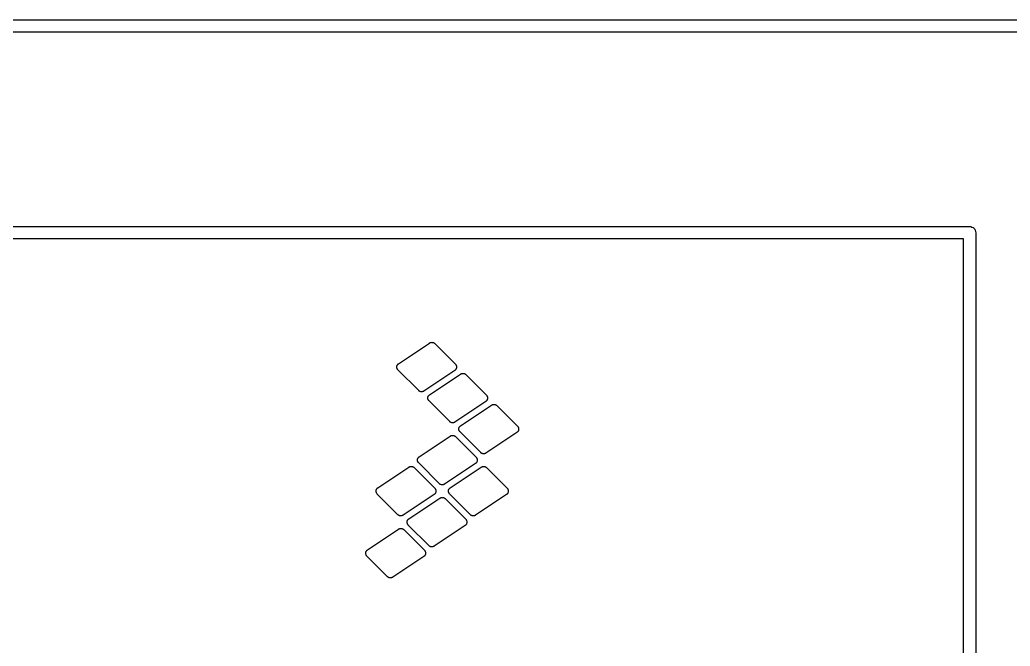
# Model space of a CAD drawing. Extents: x 74.5 to 148.7, y -138.1 to -71.3.
# Drawn here: x 108.99 to 121.15, y -97.79 to -90.09 of the extents above; entities that cross this region are included whole.
import ezdxf

# ---------------------------------------------------------------- set-up
doc = ezdxf.new("R2010")
doc.units = 0
doc.header["$MEASUREMENT"] = 0
doc.layers.add('BLACK', color=7, linetype='CONTINUOUS')

msp = doc.modelspace()

# ---------------------------------------------------------------- linework, layer by layer
at = {"layer": 'BLACK', "linetype": 'CONTINUOUS'}
for p, q in [((82.5537, -90.095), (143.506, -90.095)), ((143.435, -90.245), (82.625, -90.245)), ((107.954, -92.635), (120.646, -92.635)), ((120.646, -92.635), (120.65, -92.6346)), ((120.65, -92.6346), (120.654, -92.635)), ((120.654, -92.635), (120.665, -92.6361)), ((120.665, -92.6361), (120.679, -92.6404)), ((120.679, -92.6404), (120.692, -92.6473)), ((120.692, -92.6473), (120.703, -92.6567)), ((120.703, -92.6567), (120.713, -92.6681)), ((120.713, -92.6681), (120.72, -92.6812)), ((120.72, -92.6812), (120.724, -92.6953)), ((120.575, -92.785), (108.025, -92.785)), ((120.575, -105.335), (120.575, -92.785)), ((120.724, -92.6953), (120.725, -92.71)), ((120.725, -92.71), (120.725, -92.7137)), ((120.725, -92.7137), (120.725, -105.406)), ((113.637, -94.3194), (114.018, -94.0654)), ((114.018, -94.0652), (114.019, -94.065)), ((114.018, -94.0653), (114.018, -94.0652)), ((114.018, -94.0654), (114.018, -94.0653)), ((114.018, -94.0653), (114.018, -94.0653)), ((114.019, -94.065), (114.023, -94.0629)), ((114.023, -94.0629), (114.027, -94.0607)), ((114.027, -94.0606), (114.028, -94.0605)), ((114.027, -94.0607), (114.027, -94.0606)), ((114.028, -94.0605), (114.032, -94.0593)), ((114.032, -94.0593), (114.036, -94.0579)), ((114.036, -94.0579), (114.037, -94.0579)), ((114.037, -94.0578), (114.041, -94.0574)), ((114.037, -94.0579), (114.037, -94.0578)), ((114.041, -94.0574), (114.046, -94.057)), ((114.046, -94.057), (114.047, -94.057)), ((114.046, -94.057), (114.046, -94.057)), ((114.047, -94.057), (114.051, -94.0575)), ((114.051, -94.0575), (114.056, -94.058)), ((114.056, -94.058), (114.056, -94.0581)), ((114.056, -94.0581), (114.056, -94.0581)), ((114.056, -94.0581), (114.061, -94.0595)), ((114.061, -94.0595), (114.065, -94.0608)), ((114.065, -94.0608), (114.065, -94.0609)), ((114.065, -94.0609), (114.066, -94.061)), ((114.066, -94.061), (114.07, -94.0632)), ((114.07, -94.0632), (114.074, -94.0654)), ((114.074, -94.0654), (114.074, -94.0656)), ((114.074, -94.0656), (114.074, -94.0657)), ((114.074, -94.0657), (114.078, -94.0686)), ((114.078, -94.0686), (114.081, -94.0716)), ((114.081, -94.0716), (114.335, -94.3256)), ((113.615, -94.3559), (113.616, -94.351)), ((113.615, -94.3605), (113.615, -94.3559)), ((113.615, -94.3606), (113.615, -94.3605)), ((113.615, -94.3607), (113.615, -94.3606)), ((113.615, -94.3656), (113.615, -94.3607)), ((113.616, -94.3702), (113.615, -94.3656)), ((113.616, -94.3508), (113.617, -94.3464)), ((113.616, -94.3509), (113.616, -94.3508)), ((113.616, -94.351), (113.616, -94.3509)), ((113.616, -94.3703), (113.616, -94.3702)), ((113.616, -94.3704), (113.616, -94.3703)), ((113.617, -94.375), (113.616, -94.3704)), ((113.617, -94.3464), (113.619, -94.3417)), ((113.619, -94.3796), (113.617, -94.375)), ((113.619, -94.3415), (113.621, -94.3373)), ((113.619, -94.3416), (113.619, -94.3415)), ((113.619, -94.3417), (113.619, -94.3416)), ((113.619, -94.3797), (113.619, -94.3796)), ((113.619, -94.3798), (113.619, -94.3797)), ((113.621, -94.384), (113.619, -94.3798)), ((113.621, -94.3373), (113.624, -94.3331)), ((113.623, -94.3882), (113.621, -94.384)), ((113.624, -94.3329), (113.627, -94.3293)), ((113.624, -94.333), (113.624, -94.3329)), ((113.624, -94.3331), (113.624, -94.333)), ((113.627, -94.3293), (113.63, -94.3256)), ((113.63, -94.3254), (113.634, -94.3224)), ((113.63, -94.3255), (113.63, -94.3254)), ((113.63, -94.3256), (113.63, -94.3255)), ((113.634, -94.3224), (113.637, -94.3194)), ((114.335, -94.3256), (114.336, -94.326)), ((114.336, -94.326), (114.336, -94.326)), ((114.336, -94.326), (114.336, -94.326)), ((114.336, -94.326), (114.336, -94.3261)), ((114.336, -94.3261), (114.339, -94.3298)), ((114.339, -94.3298), (114.342, -94.3336)), ((114.342, -94.3336), (114.342, -94.3337)), ((114.342, -94.3337), (114.342, -94.3338)), ((114.342, -94.3338), (114.344, -94.3379)), ((114.344, -94.3379), (114.346, -94.3422)), ((114.346, -94.3805), (114.344, -94.3846)), ((114.346, -94.3422), (114.346, -94.3423)), ((114.346, -94.3423), (114.346, -94.3424)), ((114.346, -94.3424), (114.348, -94.347)), ((114.348, -94.3756), (114.346, -94.3803)), ((114.346, -94.3803), (114.346, -94.3804)), ((114.346, -94.3804), (114.346, -94.3805)), ((114.348, -94.347), (114.349, -94.3516)), ((114.349, -94.3712), (114.348, -94.3756)), ((114.349, -94.3516), (114.349, -94.3517)), ((114.349, -94.3517), (114.349, -94.3518)), ((114.349, -94.3518), (114.35, -94.3564)), ((114.35, -94.3661), (114.349, -94.371)), ((114.349, -94.371), (114.349, -94.3711)), ((114.349, -94.3711), (114.349, -94.3712)), ((114.35, -94.3564), (114.35, -94.3613)), ((114.35, -94.3613), (114.35, -94.3614)), ((114.35, -94.3614), (114.35, -94.3615)), ((114.35, -94.3615), (114.35, -94.3661)), ((113.623, -94.3883), (113.623, -94.3882)), ((113.623, -94.3884), (113.623, -94.3883)), ((113.626, -94.3922), (113.623, -94.3884)), ((113.629, -94.3959), (113.626, -94.3922)), ((113.629, -94.396), (113.629, -94.3959)), ((113.63, -94.3964), (113.629, -94.396)), ((113.629, -94.396), (113.629, -94.396)), ((113.629, -94.396), (113.629, -94.396)), ((113.884, -94.6504), (113.63, -94.3964)), ((114.328, -94.4026), (113.947, -94.6566)), ((114.018, -94.7004), (114.399, -94.4464)), ((114.331, -94.3995), (114.328, -94.4026)), ((114.335, -94.3966), (114.331, -94.3995)), ((114.338, -94.3927), (114.335, -94.3964)), ((114.335, -94.3964), (114.335, -94.3965)), ((114.335, -94.3965), (114.335, -94.3966)), ((114.341, -94.3891), (114.338, -94.3927)), ((114.344, -94.3846), (114.341, -94.3889)), ((114.341, -94.3889), (114.341, -94.389)), ((114.341, -94.389), (114.341, -94.3891)), ((114.399, -94.4462), (114.4, -94.446)), ((114.399, -94.4463), (114.399, -94.4462)), ((114.399, -94.4464), (114.399, -94.4463)), ((114.399, -94.4463), (114.399, -94.4463)), ((114.4, -94.446), (114.404, -94.4439)), ((114.404, -94.4439), (114.408, -94.4417)), ((114.408, -94.4416), (114.409, -94.4415)), ((114.408, -94.4417), (114.408, -94.4416)), ((114.409, -94.4415), (114.413, -94.4403)), ((114.413, -94.4403), (114.417, -94.4389)), ((114.417, -94.4389), (114.418, -94.4389)), ((114.418, -94.4388), (114.422, -94.4384)), ((114.418, -94.4389), (114.418, -94.4388)), ((114.422, -94.4384), (114.427, -94.438)), ((114.427, -94.438), (114.428, -94.438)), ((114.427, -94.438), (114.427, -94.438)), ((114.428, -94.438), (114.432, -94.4385)), ((114.432, -94.4385), (114.437, -94.439)), ((114.437, -94.439), (114.437, -94.4391)), ((114.437, -94.4391), (114.437, -94.4391)), ((114.437, -94.4391), (114.442, -94.4405)), ((114.442, -94.4405), (114.446, -94.4418)), ((114.446, -94.4418), (114.446, -94.4419)), ((114.446, -94.4419), (114.447, -94.442)), ((114.447, -94.442), (114.451, -94.4442)), ((114.451, -94.4442), (114.455, -94.4464)), ((114.455, -94.4464), (114.455, -94.4466)), ((114.455, -94.4466), (114.455, -94.4467)), ((114.455, -94.4467), (114.459, -94.4496)), ((114.459, -94.4496), (114.462, -94.4526)), ((114.462, -94.4526), (114.716, -94.7066)), ((113.887, -94.6533), (113.884, -94.6504)), ((113.891, -94.6563), (113.887, -94.6533)), ((113.891, -94.6564), (113.891, -94.6563)), ((113.891, -94.6565), (113.891, -94.6564)), ((113.895, -94.6587), (113.891, -94.6565)), ((113.899, -94.661), (113.895, -94.6587)), ((113.9, -94.6611), (113.899, -94.661)), ((113.9, -94.6612), (113.9, -94.6611)), ((113.904, -94.6625), (113.9, -94.6612)), ((113.909, -94.6639), (113.904, -94.6625)), ((113.909, -94.664), (113.909, -94.6639)), ((113.909, -94.6639), (113.909, -94.6639)), ((113.914, -94.6645), (113.909, -94.664)), ((113.918, -94.665), (113.914, -94.6645)), ((113.919, -94.665), (113.918, -94.665)), ((113.924, -94.6646), (113.919, -94.665)), ((113.919, -94.665), (113.919, -94.665)), ((113.928, -94.6642), (113.924, -94.6646)), ((113.929, -94.6641), (113.928, -94.6641)), ((113.928, -94.6641), (113.928, -94.6642)), ((113.933, -94.6627), (113.929, -94.6641)), ((113.937, -94.6615), (113.933, -94.6627)), ((113.938, -94.6614), (113.937, -94.6615)), ((113.942, -94.6591), (113.938, -94.6613)), ((113.938, -94.6613), (113.938, -94.6614)), ((113.946, -94.657), (113.942, -94.6591)), ((113.947, -94.6567), (113.946, -94.657)), ((113.947, -94.6566), (113.947, -94.6567)), ((113.947, -94.6567), (113.947, -94.6567)), ((113.947, -94.6567), (113.947, -94.6567)), ((113.996, -94.7369), (113.997, -94.732)), ((113.996, -94.7415), (113.996, -94.7369)), ((113.996, -94.7416), (113.996, -94.7415)), ((113.996, -94.7417), (113.996, -94.7416)), ((113.996, -94.7466), (113.996, -94.7417)), ((113.997, -94.7512), (113.996, -94.7466)), ((113.997, -94.7318), (113.998, -94.7274)), ((113.997, -94.7319), (113.997, -94.7318)), ((113.997, -94.732), (113.997, -94.7319)), ((113.998, -94.7274), (114, -94.7227)), ((114, -94.7225), (114.002, -94.7183)), ((114, -94.7226), (114, -94.7225)), ((114, -94.7227), (114, -94.7226)), ((114.002, -94.7183), (114.005, -94.7141)), ((114.005, -94.7139), (114.008, -94.7103)), ((114.005, -94.714), (114.005, -94.7139)), ((114.005, -94.7141), (114.005, -94.714)), ((114.008, -94.7103), (114.011, -94.7066)), ((114.011, -94.7064), (114.015, -94.7034)), ((114.011, -94.7065), (114.011, -94.7064)), ((114.011, -94.7066), (114.011, -94.7065)), ((114.015, -94.7034), (114.018, -94.7004)), ((114.716, -94.7066), (114.717, -94.707)), ((114.717, -94.707), (114.717, -94.707)), ((114.717, -94.707), (114.717, -94.707)), ((114.717, -94.707), (114.717, -94.7071)), ((114.717, -94.7071), (114.72, -94.7108)), ((114.72, -94.7108), (114.723, -94.7146)), ((114.723, -94.7146), (114.723, -94.7147)), ((114.723, -94.7147), (114.723, -94.7148)), ((114.723, -94.7148), (114.725, -94.7189)), ((114.725, -94.7189), (114.727, -94.7232)), ((114.727, -94.7232), (114.727, -94.7233)), ((114.727, -94.7233), (114.727, -94.7234)), ((114.727, -94.7234), (114.729, -94.728)), ((114.729, -94.728), (114.73, -94.7326)), ((114.73, -94.7326), (114.73, -94.7327)), ((114.73, -94.7327), (114.73, -94.7328)), ((114.73, -94.7328), (114.731, -94.7374)), ((114.731, -94.7471), (114.73, -94.752)), ((114.731, -94.7374), (114.731, -94.7423)), ((114.731, -94.7423), (114.731, -94.7424)), ((114.731, -94.7424), (114.731, -94.7425)), ((114.731, -94.7425), (114.731, -94.7471)), ((113.997, -94.7513), (113.997, -94.7512)), ((113.997, -94.7514), (113.997, -94.7513)), ((113.998, -94.756), (113.997, -94.7514)), ((114, -94.7606), (113.998, -94.756)), ((114, -94.7607), (114, -94.7606)), ((114, -94.7608), (114, -94.7607)), ((114.002, -94.765), (114, -94.7608)), ((114.004, -94.7692), (114.002, -94.765)), ((114.004, -94.7693), (114.004, -94.7692)), ((114.004, -94.7694), (114.004, -94.7693)), ((114.007, -94.7732), (114.004, -94.7694)), ((114.01, -94.7769), (114.007, -94.7732)), ((114.01, -94.777), (114.01, -94.7769)), ((114.011, -94.7774), (114.01, -94.777)), ((114.01, -94.777), (114.01, -94.777)), ((114.01, -94.777), (114.01, -94.777)), ((114.265, -95.0314), (114.011, -94.7774)), ((114.709, -94.7836), (114.328, -95.0376)), ((114.399, -95.0814), (114.78, -94.8274)), ((114.712, -94.7805), (114.709, -94.7836)), ((114.716, -94.7776), (114.712, -94.7805)), ((114.719, -94.7737), (114.716, -94.7774)), ((114.716, -94.7774), (114.716, -94.7775)), ((114.716, -94.7775), (114.716, -94.7776)), ((114.722, -94.7701), (114.719, -94.7737)), ((114.725, -94.7656), (114.722, -94.7699)), ((114.722, -94.7699), (114.722, -94.77)), ((114.722, -94.77), (114.722, -94.7701)), ((114.727, -94.7615), (114.725, -94.7656)), ((114.729, -94.7566), (114.727, -94.7613)), ((114.727, -94.7613), (114.727, -94.7614)), ((114.727, -94.7614), (114.727, -94.7615)), ((114.73, -94.7522), (114.729, -94.7566)), ((114.73, -94.752), (114.73, -94.7521)), ((114.73, -94.7521), (114.73, -94.7522)), ((114.78, -94.8272), (114.781, -94.827)), ((114.78, -94.8273), (114.78, -94.8272)), ((114.78, -94.8274), (114.78, -94.8273)), ((114.78, -94.8273), (114.78, -94.8273)), ((114.781, -94.827), (114.785, -94.8249)), ((114.785, -94.8249), (114.789, -94.8227)), ((114.789, -94.8226), (114.79, -94.8225)), ((114.789, -94.8227), (114.789, -94.8226)), ((114.79, -94.8225), (114.794, -94.8213)), ((114.794, -94.8213), (114.798, -94.8199)), ((114.798, -94.8199), (114.799, -94.8199)), ((114.799, -94.8198), (114.803, -94.8194)), ((114.799, -94.8199), (114.799, -94.8198)), ((114.803, -94.8194), (114.808, -94.819)), ((114.808, -94.819), (114.809, -94.819)), ((114.808, -94.819), (114.808, -94.819)), ((114.809, -94.819), (114.813, -94.8195)), ((114.813, -94.8195), (114.818, -94.82)), ((114.818, -94.82), (114.818, -94.8201)), ((114.818, -94.8201), (114.818, -94.8201)), ((114.818, -94.8201), (114.823, -94.8215)), ((114.823, -94.8215), (114.827, -94.8228)), ((114.827, -94.8228), (114.827, -94.8229)), ((114.827, -94.8229), (114.828, -94.823)), ((114.828, -94.823), (114.832, -94.8252)), ((114.832, -94.8252), (114.836, -94.8274)), ((114.836, -94.8274), (114.836, -94.8276)), ((114.836, -94.8276), (114.836, -94.8277)), ((114.836, -94.8277), (114.84, -94.8306)), ((114.84, -94.8306), (114.843, -94.8336)), ((114.843, -94.8336), (115.097, -95.0876)), ((114.268, -95.0343), (114.265, -95.0314)), ((114.272, -95.0373), (114.268, -95.0343)), ((114.272, -95.0374), (114.272, -95.0373)), ((114.272, -95.0375), (114.272, -95.0374)), ((114.276, -95.0397), (114.272, -95.0375)), ((114.28, -95.042), (114.276, -95.0397)), ((114.281, -95.0421), (114.28, -95.042)), ((114.281, -95.0422), (114.281, -95.0421)), ((114.285, -95.0435), (114.281, -95.0422)), ((114.29, -95.0449), (114.285, -95.0435)), ((114.29, -95.045), (114.29, -95.0449)), ((114.29, -95.0449), (114.29, -95.0449)), ((114.295, -95.0455), (114.29, -95.045)), ((114.299, -95.046), (114.295, -95.0455)), ((114.3, -95.046), (114.299, -95.046)), ((114.305, -95.0456), (114.3, -95.046)), ((114.3, -95.046), (114.3, -95.046)), ((114.309, -95.0452), (114.305, -95.0456)), ((114.31, -95.0451), (114.309, -95.0451)), ((114.309, -95.0451), (114.309, -95.0452)), ((114.314, -95.0437), (114.31, -95.0451)), ((114.318, -95.0425), (114.314, -95.0437)), ((114.319, -95.0424), (114.318, -95.0425)), ((114.323, -95.0401), (114.319, -95.0423)), ((114.319, -95.0423), (114.319, -95.0424)), ((114.327, -95.038), (114.323, -95.0401)), ((114.328, -95.0377), (114.327, -95.038)), ((114.328, -95.0376), (114.328, -95.0377)), ((114.328, -95.0377), (114.328, -95.0377)), ((114.328, -95.0377), (114.328, -95.0377)), ((114.377, -95.1179), (114.378, -95.113)), ((114.378, -95.1128), (114.379, -95.1084)), ((114.378, -95.1129), (114.378, -95.1128)), ((114.378, -95.113), (114.378, -95.1129)), ((114.379, -95.1084), (114.381, -95.1037)), ((114.381, -95.1035), (114.383, -95.0993)), ((114.381, -95.1036), (114.381, -95.1035)), ((114.381, -95.1037), (114.381, -95.1036)), ((114.383, -95.0993), (114.386, -95.0951)), ((114.386, -95.0949), (114.389, -95.0913)), ((114.386, -95.095), (114.386, -95.0949)), ((114.386, -95.0951), (114.386, -95.095)), ((114.389, -95.0913), (114.392, -95.0876)), ((114.392, -95.0874), (114.396, -95.0844)), ((114.392, -95.0875), (114.392, -95.0874)), ((114.392, -95.0876), (114.392, -95.0875)), ((114.396, -95.0844), (114.399, -95.0814)), ((115.097, -95.0876), (115.098, -95.088)), ((115.098, -95.088), (115.098, -95.088)), ((115.098, -95.088), (115.098, -95.088)), ((115.098, -95.088), (115.098, -95.0881)), ((115.098, -95.0881), (115.101, -95.0918)), ((115.101, -95.0918), (115.104, -95.0956)), ((115.104, -95.0956), (115.104, -95.0957)), ((115.104, -95.0957), (115.104, -95.0958)), ((115.104, -95.0958), (115.106, -95.0999)), ((115.106, -95.0999), (115.108, -95.1042)), ((115.108, -95.1042), (115.108, -95.1043)), ((115.108, -95.1043), (115.108, -95.1044)), ((115.108, -95.1044), (115.11, -95.109)), ((115.11, -95.109), (115.111, -95.1136)), ((115.111, -95.1136), (115.111, -95.1137)), ((115.111, -95.1137), (115.111, -95.1138)), ((115.111, -95.1138), (115.112, -95.1184)), ((113.891, -95.4624), (114.272, -95.2084)), ((114.272, -95.2082), (114.273, -95.208)), ((114.272, -95.2083), (114.272, -95.2082)), ((114.272, -95.2084), (114.272, -95.2083)), ((114.272, -95.2083), (114.272, -95.2083)), ((114.273, -95.208), (114.277, -95.2059)), ((114.277, -95.2059), (114.281, -95.2037)), ((114.281, -95.2036), (114.282, -95.2035)), ((114.281, -95.2037), (114.281, -95.2036)), ((114.282, -95.2035), (114.286, -95.2023)), ((114.286, -95.2023), (114.29, -95.2009)), ((114.29, -95.2009), (114.291, -95.2009)), ((114.291, -95.2008), (114.295, -95.2004)), ((114.291, -95.2009), (114.291, -95.2008)), ((114.295, -95.2004), (114.3, -95.2)), ((114.3, -95.2), (114.301, -95.2)), ((114.3, -95.2), (114.3, -95.2)), ((114.301, -95.2), (114.305, -95.2005)), ((114.305, -95.2005), (114.31, -95.201)), ((114.31, -95.201), (114.31, -95.2011)), ((114.31, -95.2011), (114.31, -95.2011)), ((114.31, -95.2011), (114.315, -95.2025)), ((114.315, -95.2025), (114.319, -95.2038)), ((114.319, -95.2038), (114.319, -95.2039)), ((114.319, -95.2039), (114.32, -95.204)), ((114.32, -95.204), (114.324, -95.2062)), ((114.324, -95.2062), (114.328, -95.2084)), ((114.328, -95.2084), (114.328, -95.2086)), ((114.328, -95.2086), (114.328, -95.2087)), ((114.328, -95.2087), (114.332, -95.2116)), ((114.332, -95.2116), (114.335, -95.2146)), ((114.335, -95.2146), (114.589, -95.4686)), ((114.377, -95.1225), (114.377, -95.1179)), ((114.377, -95.1226), (114.377, -95.1225)), ((114.377, -95.1227), (114.377, -95.1226)), ((114.377, -95.1276), (114.377, -95.1227)), ((114.378, -95.1322), (114.377, -95.1276)), ((114.378, -95.1323), (114.378, -95.1322)), ((114.378, -95.1324), (114.378, -95.1323)), ((114.379, -95.137), (114.378, -95.1324)), ((114.381, -95.1416), (114.379, -95.137)), ((114.381, -95.1417), (114.381, -95.1416)), ((114.381, -95.1418), (114.381, -95.1417)), ((114.383, -95.146), (114.381, -95.1418)), ((114.385, -95.1502), (114.383, -95.146)), ((114.385, -95.1503), (114.385, -95.1502)), ((114.385, -95.1504), (114.385, -95.1503)), ((114.388, -95.1542), (114.385, -95.1504)), ((114.391, -95.1579), (114.388, -95.1542)), ((114.391, -95.158), (114.391, -95.1579)), ((114.392, -95.1584), (114.391, -95.158)), ((114.391, -95.158), (114.391, -95.158)), ((114.391, -95.158), (114.391, -95.158)), ((114.646, -95.4124), (114.392, -95.1584)), ((115.09, -95.1646), (114.709, -95.4186)), ((115.093, -95.1615), (115.09, -95.1646)), ((115.097, -95.1586), (115.093, -95.1615)), ((115.1, -95.1547), (115.097, -95.1584)), ((115.097, -95.1584), (115.097, -95.1585)), ((115.097, -95.1585), (115.097, -95.1586)), ((115.103, -95.1511), (115.1, -95.1547)), ((115.106, -95.1466), (115.103, -95.1509)), ((115.103, -95.1509), (115.103, -95.151)), ((115.103, -95.151), (115.103, -95.1511)), ((115.108, -95.1425), (115.106, -95.1466)), ((115.11, -95.1376), (115.108, -95.1423)), ((115.108, -95.1423), (115.108, -95.1424)), ((115.108, -95.1424), (115.108, -95.1425)), ((115.111, -95.1332), (115.11, -95.1376)), ((115.112, -95.1281), (115.111, -95.133)), ((115.111, -95.133), (115.111, -95.1331)), ((115.111, -95.1331), (115.111, -95.1332)), ((115.112, -95.1184), (115.112, -95.1233)), ((115.112, -95.1233), (115.112, -95.1234)), ((115.112, -95.1234), (115.112, -95.1235)), ((115.112, -95.1235), (115.112, -95.1281)), ((113.875, -95.4803), (113.878, -95.4761)), ((113.878, -95.4759), (113.881, -95.4723)), ((113.878, -95.476), (113.878, -95.4759)), ((113.878, -95.4761), (113.878, -95.476)), ((113.881, -95.4723), (113.884, -95.4686)), ((113.884, -95.4684), (113.888, -95.4654)), ((113.884, -95.4685), (113.884, -95.4684)), ((113.884, -95.4686), (113.884, -95.4685)), ((113.888, -95.4654), (113.891, -95.4624)), ((114.589, -95.4686), (114.59, -95.469)), ((114.59, -95.469), (114.59, -95.469)), ((114.59, -95.469), (114.59, -95.469)), ((114.59, -95.469), (114.59, -95.4691)), ((114.59, -95.4691), (114.593, -95.4728)), ((114.593, -95.4728), (114.596, -95.4766)), ((114.596, -95.4766), (114.596, -95.4767)), ((114.596, -95.4767), (114.596, -95.4768)), ((114.596, -95.4768), (114.598, -95.4809)), ((114.649, -95.4153), (114.646, -95.4124)), ((114.653, -95.4183), (114.649, -95.4153)), ((114.653, -95.4184), (114.653, -95.4183)), ((114.653, -95.4185), (114.653, -95.4184)), ((114.657, -95.4207), (114.653, -95.4185)), ((114.661, -95.423), (114.657, -95.4207)), ((114.662, -95.4231), (114.661, -95.423)), ((114.662, -95.4232), (114.662, -95.4231)), ((114.666, -95.4245), (114.662, -95.4232)), ((114.671, -95.4259), (114.666, -95.4245)), ((114.671, -95.426), (114.671, -95.4259)), ((114.671, -95.4259), (114.671, -95.4259)), ((114.676, -95.4265), (114.671, -95.426)), ((114.68, -95.427), (114.676, -95.4265)), ((114.681, -95.427), (114.68, -95.427)), ((114.686, -95.4266), (114.681, -95.427)), ((114.681, -95.427), (114.681, -95.427)), ((114.69, -95.4262), (114.686, -95.4266)), ((114.691, -95.4261), (114.69, -95.4261)), ((114.69, -95.4261), (114.69, -95.4262)), ((114.695, -95.4247), (114.691, -95.4261)), ((114.699, -95.4235), (114.695, -95.4247)), ((114.7, -95.4234), (114.699, -95.4235)), ((114.704, -95.4211), (114.7, -95.4233)), ((114.7, -95.4233), (114.7, -95.4234)), ((114.708, -95.419), (114.704, -95.4211)), ((114.709, -95.4187), (114.708, -95.419)), ((114.709, -95.4186), (114.709, -95.4187)), ((114.709, -95.4187), (114.709, -95.4187)), ((114.709, -95.4187), (114.709, -95.4187)), ((113.383, -95.8434), (113.764, -95.5894)), ((113.764, -95.5892), (113.765, -95.589)), ((113.764, -95.5893), (113.764, -95.5892)), ((113.764, -95.5894), (113.764, -95.5893)), ((113.764, -95.5893), (113.764, -95.5893)), ((113.765, -95.589), (113.769, -95.5869)), ((113.769, -95.5869), (113.773, -95.5847)), ((113.773, -95.5846), (113.774, -95.5845)), ((113.773, -95.5847), (113.773, -95.5846)), ((113.774, -95.5845), (113.778, -95.5833)), ((113.778, -95.5833), (113.782, -95.5819)), ((113.782, -95.5819), (113.783, -95.5819)), ((113.783, -95.5818), (113.787, -95.5814)), ((113.783, -95.5819), (113.783, -95.5818)), ((113.787, -95.5814), (113.792, -95.581)), ((113.792, -95.581), (113.793, -95.581)), ((113.792, -95.581), (113.792, -95.581)), ((113.793, -95.581), (113.797, -95.5815)), ((113.797, -95.5815), (113.802, -95.582)), ((113.802, -95.582), (113.802, -95.5821)), ((113.802, -95.5821), (113.802, -95.5821)), ((113.802, -95.5821), (113.807, -95.5835)), ((113.807, -95.5835), (113.811, -95.5848)), ((113.811, -95.5848), (113.811, -95.5849)), ((113.811, -95.5849), (113.812, -95.585)), ((113.812, -95.585), (113.816, -95.5872)), ((113.816, -95.5872), (113.82, -95.5894)), ((113.82, -95.5894), (113.82, -95.5896)), ((113.82, -95.5896), (113.82, -95.5897)), ((113.82, -95.5897), (113.824, -95.5926)), ((113.824, -95.5926), (113.827, -95.5956)), ((113.827, -95.5956), (114.081, -95.8496)), ((113.869, -95.4989), (113.87, -95.494)), ((113.869, -95.5035), (113.869, -95.4989)), ((113.869, -95.5036), (113.869, -95.5035)), ((113.869, -95.5037), (113.869, -95.5036)), ((113.869, -95.5086), (113.869, -95.5037)), ((113.87, -95.5132), (113.869, -95.5086)), ((113.87, -95.4938), (113.871, -95.4894)), ((113.87, -95.4939), (113.87, -95.4938)), ((113.87, -95.494), (113.87, -95.4939)), ((113.87, -95.5133), (113.87, -95.5132)), ((113.87, -95.5134), (113.87, -95.5133)), ((113.871, -95.518), (113.87, -95.5134)), ((113.871, -95.4894), (113.873, -95.4847)), ((113.873, -95.5226), (113.871, -95.518)), ((113.873, -95.4845), (113.875, -95.4803)), ((113.873, -95.4846), (113.873, -95.4845)), ((113.873, -95.4847), (113.873, -95.4846)), ((113.873, -95.5227), (113.873, -95.5226)), ((113.873, -95.5228), (113.873, -95.5227)), ((113.875, -95.527), (113.873, -95.5228)), ((113.877, -95.5312), (113.875, -95.527)), ((113.877, -95.5313), (113.877, -95.5312)), ((113.877, -95.5314), (113.877, -95.5313)), ((113.88, -95.5352), (113.877, -95.5314)), ((113.883, -95.5389), (113.88, -95.5352)), ((113.883, -95.539), (113.883, -95.5389)), ((113.884, -95.5394), (113.883, -95.539)), ((113.883, -95.539), (113.883, -95.539)), ((113.883, -95.539), (113.883, -95.539)), ((114.138, -95.7934), (113.884, -95.5394)), ((114.582, -95.5456), (114.201, -95.7996)), ((114.272, -95.8434), (114.653, -95.5894)), ((114.585, -95.5425), (114.582, -95.5456)), ((114.589, -95.5396), (114.585, -95.5425)), ((114.592, -95.5357), (114.589, -95.5394)), ((114.589, -95.5394), (114.589, -95.5395)), ((114.589, -95.5395), (114.589, -95.5396)), ((114.595, -95.5321), (114.592, -95.5357)), ((114.598, -95.5276), (114.595, -95.5319)), ((114.595, -95.5319), (114.595, -95.532)), ((114.595, -95.532), (114.595, -95.5321)), ((114.598, -95.4809), (114.6, -95.4852)), ((114.6, -95.5235), (114.598, -95.5276)), ((114.6, -95.4852), (114.6, -95.4853)), ((114.6, -95.4853), (114.6, -95.4854)), ((114.6, -95.4854), (114.602, -95.49)), ((114.602, -95.5186), (114.6, -95.5233)), ((114.6, -95.5233), (114.6, -95.5234)), ((114.6, -95.5234), (114.6, -95.5235)), ((114.602, -95.49), (114.603, -95.4946)), ((114.603, -95.5142), (114.602, -95.5186)), ((114.603, -95.4946), (114.603, -95.4947)), ((114.603, -95.4947), (114.603, -95.4948)), ((114.603, -95.4948), (114.604, -95.4994)), ((114.604, -95.5091), (114.603, -95.514)), ((114.603, -95.514), (114.603, -95.5141)), ((114.603, -95.5141), (114.603, -95.5142)), ((114.604, -95.4994), (114.604, -95.5043)), ((114.604, -95.5043), (114.604, -95.5044)), ((114.604, -95.5044), (114.604, -95.5045)), ((114.604, -95.5045), (114.604, -95.5091)), ((114.653, -95.5892), (114.654, -95.589)), ((114.653, -95.5893), (114.653, -95.5892)), ((114.653, -95.5894), (114.653, -95.5893)), ((114.653, -95.5893), (114.653, -95.5893)), ((114.654, -95.589), (114.658, -95.5869)), ((114.658, -95.5869), (114.662, -95.5847)), ((114.662, -95.5846), (114.663, -95.5845)), ((114.662, -95.5847), (114.662, -95.5846)), ((114.663, -95.5845), (114.667, -95.5833)), ((114.667, -95.5833), (114.671, -95.5819)), ((114.671, -95.5819), (114.672, -95.5819)), ((114.672, -95.5818), (114.676, -95.5814)), ((114.672, -95.5819), (114.672, -95.5818)), ((114.676, -95.5814), (114.681, -95.581)), ((114.681, -95.581), (114.682, -95.581)), ((114.681, -95.581), (114.681, -95.581)), ((114.682, -95.581), (114.686, -95.5815)), ((114.686, -95.5815), (114.691, -95.582)), ((114.691, -95.582), (114.691, -95.5821)), ((114.691, -95.5821), (114.691, -95.5821)), ((114.691, -95.5821), (114.696, -95.5835)), ((114.696, -95.5835), (114.7, -95.5848)), ((114.7, -95.5848), (114.7, -95.5849)), ((114.7, -95.5849), (114.701, -95.585)), ((114.701, -95.585), (114.705, -95.5872)), ((114.705, -95.5872), (114.709, -95.5894)), ((114.709, -95.5894), (114.709, -95.5896)), ((114.709, -95.5896), (114.709, -95.5897)), ((114.709, -95.5897), (114.713, -95.5926)), ((114.713, -95.5926), (114.716, -95.5956)), ((114.716, -95.5956), (114.97, -95.8496)), ((113.38, -95.8464), (113.383, -95.8434)), ((114.141, -95.7963), (114.138, -95.7934)), ((114.145, -95.7993), (114.141, -95.7963)), ((114.145, -95.7994), (114.145, -95.7993)), ((114.145, -95.7995), (114.145, -95.7994)), ((114.149, -95.8017), (114.145, -95.7995)), ((114.153, -95.804), (114.149, -95.8017)), ((114.154, -95.8041), (114.153, -95.804)), ((114.154, -95.8042), (114.154, -95.8041)), ((114.158, -95.8055), (114.154, -95.8042)), ((114.163, -95.8069), (114.158, -95.8055)), ((114.163, -95.807), (114.163, -95.8069)), ((114.163, -95.8069), (114.163, -95.8069)), ((114.168, -95.8075), (114.163, -95.807)), ((114.172, -95.808), (114.168, -95.8075)), ((114.173, -95.808), (114.172, -95.808)), ((114.178, -95.8076), (114.173, -95.808)), ((114.173, -95.808), (114.173, -95.808)), ((114.182, -95.8072), (114.178, -95.8076)), ((114.183, -95.8071), (114.182, -95.8071)), ((114.182, -95.8071), (114.182, -95.8072)), ((114.187, -95.8057), (114.183, -95.8071)), ((114.191, -95.8045), (114.187, -95.8057)), ((114.192, -95.8044), (114.191, -95.8045)), ((114.196, -95.8021), (114.192, -95.8043)), ((114.192, -95.8043), (114.192, -95.8044)), ((114.2, -95.8), (114.196, -95.8021)), ((114.201, -95.7997), (114.2, -95.8)), ((114.201, -95.7996), (114.201, -95.7997)), ((114.201, -95.7997), (114.201, -95.7997)), ((114.201, -95.7997), (114.201, -95.7997)), ((114.269, -95.8464), (114.272, -95.8434)), ((113.361, -95.8799), (113.362, -95.875)), ((113.361, -95.8845), (113.361, -95.8799)), ((113.361, -95.8846), (113.361, -95.8845)), ((113.361, -95.8847), (113.361, -95.8846)), ((113.361, -95.8896), (113.361, -95.8847)), ((113.362, -95.8942), (113.361, -95.8896)), ((113.362, -95.8748), (113.363, -95.8704)), ((113.362, -95.8749), (113.362, -95.8748)), ((113.362, -95.875), (113.362, -95.8749)), ((113.362, -95.8943), (113.362, -95.8942)), ((113.362, -95.8944), (113.362, -95.8943)), ((113.363, -95.899), (113.362, -95.8944)), ((113.363, -95.8704), (113.365, -95.8657)), ((113.365, -95.9036), (113.363, -95.899)), ((113.365, -95.8655), (113.367, -95.8613)), ((113.365, -95.8656), (113.365, -95.8655)), ((113.365, -95.8657), (113.365, -95.8656)), ((113.365, -95.9037), (113.365, -95.9036)), ((113.365, -95.9038), (113.365, -95.9037)), ((113.367, -95.908), (113.365, -95.9038)), ((113.367, -95.8613), (113.37, -95.8571)), ((113.369, -95.9122), (113.367, -95.908)), ((113.369, -95.9123), (113.369, -95.9122)), ((113.369, -95.9124), (113.369, -95.9123)), ((113.372, -95.9162), (113.369, -95.9124)), ((113.37, -95.8569), (113.373, -95.8533)), ((113.37, -95.857), (113.37, -95.8569)), ((113.37, -95.8571), (113.37, -95.857)), ((113.375, -95.9199), (113.372, -95.9162)), ((113.373, -95.8533), (113.376, -95.8496)), ((113.375, -95.92), (113.375, -95.9199)), ((113.376, -95.9204), (113.375, -95.92)), ((113.375, -95.92), (113.375, -95.92)), ((113.375, -95.92), (113.375, -95.92)), ((113.376, -95.8494), (113.38, -95.8464)), ((113.376, -95.8495), (113.376, -95.8494)), ((113.376, -95.8496), (113.376, -95.8495)), ((113.63, -96.1744), (113.376, -95.9204)), ((114.074, -95.9266), (113.693, -96.1806)), ((114.077, -95.9235), (114.074, -95.9266)), ((114.081, -95.9206), (114.077, -95.9235)), ((114.081, -95.8496), (114.082, -95.85)), ((114.084, -95.9167), (114.081, -95.9204)), ((114.081, -95.9204), (114.081, -95.9205)), ((114.081, -95.9205), (114.081, -95.9206)), ((114.082, -95.85), (114.082, -95.85)), ((114.082, -95.85), (114.082, -95.85)), ((114.082, -95.85), (114.082, -95.8501)), ((114.082, -95.8501), (114.085, -95.8538)), ((114.087, -95.9131), (114.084, -95.9167)), ((114.085, -95.8538), (114.088, -95.8576)), ((114.09, -95.9086), (114.087, -95.9129)), ((114.087, -95.9129), (114.087, -95.913)), ((114.087, -95.913), (114.087, -95.9131)), ((114.088, -95.8576), (114.088, -95.8577)), ((114.088, -95.8577), (114.088, -95.8578)), ((114.088, -95.8578), (114.09, -95.8619)), ((114.09, -95.8619), (114.092, -95.8662)), ((114.092, -95.9045), (114.09, -95.9086)), ((114.092, -95.8662), (114.092, -95.8663)), ((114.092, -95.8663), (114.092, -95.8664)), ((114.092, -95.8664), (114.094, -95.871)), ((114.094, -95.8996), (114.092, -95.9043)), ((114.092, -95.9043), (114.092, -95.9044)), ((114.092, -95.9044), (114.092, -95.9045)), ((114.094, -95.871), (114.095, -95.8756)), ((114.095, -95.8952), (114.094, -95.8996)), ((114.095, -95.8756), (114.095, -95.8757)), ((114.095, -95.8757), (114.095, -95.8758)), ((114.095, -95.8758), (114.096, -95.8804)), ((114.096, -95.8901), (114.095, -95.895)), ((114.095, -95.895), (114.095, -95.8951)), ((114.095, -95.8951), (114.095, -95.8952)), ((114.096, -95.8804), (114.096, -95.8853)), ((114.096, -95.8853), (114.096, -95.8854)), ((114.096, -95.8854), (114.096, -95.8855)), ((114.096, -95.8855), (114.096, -95.8901)), ((114.155, -95.9655), (114.159, -95.9643)), ((114.159, -95.9643), (114.163, -95.9629)), ((114.163, -95.9629), (114.164, -95.9629)), ((114.164, -95.9628), (114.168, -95.9624)), ((114.164, -95.9629), (114.164, -95.9628)), ((114.168, -95.9624), (114.173, -95.962)), ((114.173, -95.962), (114.174, -95.962)), ((114.173, -95.962), (114.173, -95.962)), ((114.174, -95.962), (114.178, -95.9625)), ((114.178, -95.9625), (114.183, -95.963)), ((114.183, -95.963), (114.183, -95.9631)), ((114.183, -95.9631), (114.183, -95.9631)), ((114.183, -95.9631), (114.188, -95.9645)), ((114.188, -95.9645), (114.192, -95.9658)), ((114.25, -95.8799), (114.251, -95.875)), ((114.25, -95.8845), (114.25, -95.8799)), ((114.25, -95.8846), (114.25, -95.8845)), ((114.25, -95.8847), (114.25, -95.8846)), ((114.25, -95.8896), (114.25, -95.8847)), ((114.251, -95.8942), (114.25, -95.8896)), ((114.251, -95.8748), (114.252, -95.8704)), ((114.251, -95.8749), (114.251, -95.8748)), ((114.251, -95.875), (114.251, -95.8749)), ((114.251, -95.8943), (114.251, -95.8942)), ((114.251, -95.8944), (114.251, -95.8943)), ((114.252, -95.899), (114.251, -95.8944)), ((114.252, -95.8704), (114.254, -95.8657)), ((114.254, -95.9036), (114.252, -95.899)), ((114.254, -95.8655), (114.256, -95.8613)), ((114.254, -95.8656), (114.254, -95.8655)), ((114.254, -95.8657), (114.254, -95.8656)), ((114.254, -95.9037), (114.254, -95.9036)), ((114.254, -95.9038), (114.254, -95.9037)), ((114.256, -95.908), (114.254, -95.9038)), ((114.256, -95.8613), (114.259, -95.8571)), ((114.258, -95.9122), (114.256, -95.908)), ((114.258, -95.9123), (114.258, -95.9122)), ((114.258, -95.9124), (114.258, -95.9123)), ((114.261, -95.9162), (114.258, -95.9124)), ((114.259, -95.8569), (114.262, -95.8533)), ((114.259, -95.857), (114.259, -95.8569)), ((114.259, -95.8571), (114.259, -95.857)), ((114.264, -95.9199), (114.261, -95.9162)), ((114.262, -95.8533), (114.265, -95.8496)), ((114.264, -95.92), (114.264, -95.9199)), ((114.265, -95.9204), (114.264, -95.92)), ((114.264, -95.92), (114.264, -95.92)), ((114.264, -95.92), (114.264, -95.92)), ((114.265, -95.8494), (114.269, -95.8464)), ((114.265, -95.8495), (114.265, -95.8494)), ((114.265, -95.8496), (114.265, -95.8495)), ((114.519, -96.1744), (114.265, -95.9204)), ((114.963, -95.9266), (114.582, -96.1806)), ((114.966, -95.9235), (114.963, -95.9266)), ((114.97, -95.9206), (114.966, -95.9235)), ((114.97, -95.8496), (114.971, -95.85)), ((114.973, -95.9167), (114.97, -95.9204)), ((114.97, -95.9204), (114.97, -95.9205)), ((114.97, -95.9205), (114.97, -95.9206)), ((114.971, -95.85), (114.971, -95.85)), ((114.971, -95.85), (114.971, -95.85)), ((114.971, -95.85), (114.971, -95.8501)), ((114.971, -95.8501), (114.974, -95.8538)), ((114.976, -95.9131), (114.973, -95.9167)), ((114.974, -95.8538), (114.977, -95.8576)), ((114.979, -95.9086), (114.976, -95.9129)), ((114.976, -95.9129), (114.976, -95.913)), ((114.976, -95.913), (114.976, -95.9131)), ((114.977, -95.8576), (114.977, -95.8577)), ((114.977, -95.8577), (114.977, -95.8578)), ((114.977, -95.8578), (114.979, -95.8619)), ((114.979, -95.8619), (114.981, -95.8662)), ((114.981, -95.9045), (114.979, -95.9086)), ((114.981, -95.8662), (114.981, -95.8663)), ((114.981, -95.8663), (114.981, -95.8664)), ((114.981, -95.8664), (114.983, -95.871)), ((114.983, -95.8996), (114.981, -95.9043)), ((114.981, -95.9043), (114.981, -95.9044)), ((114.981, -95.9044), (114.981, -95.9045)), ((114.983, -95.871), (114.984, -95.8756)), ((114.984, -95.8952), (114.983, -95.8996)), ((114.984, -95.8756), (114.984, -95.8757)), ((114.984, -95.8757), (114.984, -95.8758)), ((114.984, -95.8758), (114.985, -95.8804)), ((114.985, -95.8901), (114.984, -95.895)), ((114.984, -95.895), (114.984, -95.8951)), ((114.984, -95.8951), (114.984, -95.8952)), ((114.985, -95.8804), (114.985, -95.8853)), ((114.985, -95.8853), (114.985, -95.8854)), ((114.985, -95.8854), (114.985, -95.8855)), ((114.985, -95.8855), (114.985, -95.8901)), ((113.764, -96.2244), (114.145, -95.9704)), ((114.145, -95.9702), (114.146, -95.97)), ((114.145, -95.9703), (114.145, -95.9702)), ((114.145, -95.9704), (114.145, -95.9703)), ((114.145, -95.9703), (114.145, -95.9703)), ((114.146, -95.97), (114.15, -95.9679)), ((114.15, -95.9679), (114.154, -95.9657)), ((114.154, -95.9656), (114.155, -95.9655)), ((114.154, -95.9657), (114.154, -95.9656)), ((114.192, -95.9658), (114.192, -95.9659)), ((114.192, -95.9659), (114.193, -95.966)), ((114.193, -95.966), (114.197, -95.9682)), ((114.197, -95.9682), (114.201, -95.9704)), ((114.201, -95.9704), (114.201, -95.9706)), ((114.201, -95.9706), (114.201, -95.9707)), ((114.201, -95.9707), (114.205, -95.9736)), ((114.205, -95.9736), (114.208, -95.9766)), ((114.208, -95.9766), (114.462, -96.2306)), ((113.633, -96.1773), (113.63, -96.1744)), ((113.637, -96.1803), (113.633, -96.1773)), ((113.637, -96.1804), (113.637, -96.1803)), ((113.637, -96.1805), (113.637, -96.1804)), ((113.641, -96.1827), (113.637, -96.1805)), ((113.645, -96.185), (113.641, -96.1827)), ((113.646, -96.1851), (113.645, -96.185)), ((113.646, -96.1852), (113.646, -96.1851)), ((113.65, -96.1865), (113.646, -96.1852)), ((113.655, -96.1879), (113.65, -96.1865)), ((113.655, -96.188), (113.655, -96.1879)), ((113.655, -96.1879), (113.655, -96.1879)), ((113.66, -96.1885), (113.655, -96.188)), ((113.664, -96.189), (113.66, -96.1885)), ((113.665, -96.189), (113.664, -96.189)), ((113.67, -96.1886), (113.665, -96.189)), ((113.665, -96.189), (113.665, -96.189)), ((113.674, -96.1882), (113.67, -96.1886)), ((113.675, -96.1881), (113.674, -96.1881)), ((113.674, -96.1881), (113.674, -96.1882)), ((113.679, -96.1867), (113.675, -96.1881)), ((113.683, -96.1855), (113.679, -96.1867)), ((113.684, -96.1854), (113.683, -96.1855)), ((113.688, -96.1831), (113.684, -96.1853)), ((113.684, -96.1853), (113.684, -96.1854)), ((113.692, -96.181), (113.688, -96.1831)), ((113.693, -96.1807), (113.692, -96.181)), ((113.693, -96.1806), (113.693, -96.1807)), ((113.693, -96.1807), (113.693, -96.1807)), ((113.693, -96.1807), (113.693, -96.1807)), ((114.522, -96.1773), (114.519, -96.1744)), ((114.526, -96.1803), (114.522, -96.1773)), ((114.526, -96.1804), (114.526, -96.1803)), ((114.526, -96.1805), (114.526, -96.1804)), ((114.53, -96.1827), (114.526, -96.1805)), ((114.534, -96.185), (114.53, -96.1827)), ((114.535, -96.1851), (114.534, -96.185)), ((114.535, -96.1852), (114.535, -96.1851)), ((114.539, -96.1865), (114.535, -96.1852)), ((114.544, -96.1879), (114.539, -96.1865)), ((114.544, -96.188), (114.544, -96.1879)), ((114.544, -96.1879), (114.544, -96.1879)), ((114.549, -96.1885), (114.544, -96.188)), ((114.553, -96.189), (114.549, -96.1885)), ((114.554, -96.189), (114.553, -96.189)), ((114.559, -96.1886), (114.554, -96.189)), ((114.554, -96.189), (114.554, -96.189)), ((114.563, -96.1882), (114.559, -96.1886)), ((114.564, -96.1881), (114.563, -96.1881)), ((114.563, -96.1881), (114.563, -96.1882)), ((114.568, -96.1867), (114.564, -96.1881)), ((114.572, -96.1855), (114.568, -96.1867)), ((114.573, -96.1854), (114.572, -96.1855)), ((114.577, -96.1831), (114.573, -96.1853)), ((114.573, -96.1853), (114.573, -96.1854)), ((114.581, -96.181), (114.577, -96.1831)), ((114.582, -96.1807), (114.581, -96.181)), ((114.582, -96.1806), (114.582, -96.1807)), ((114.582, -96.1807), (114.582, -96.1807)), ((114.582, -96.1807), (114.582, -96.1807)), ((113.742, -96.2609), (113.743, -96.256)), ((113.742, -96.2655), (113.742, -96.2609)), ((113.742, -96.2656), (113.742, -96.2655)), ((113.742, -96.2657), (113.742, -96.2656)), ((113.742, -96.2706), (113.742, -96.2657)), ((113.743, -96.2752), (113.742, -96.2706)), ((113.743, -96.2558), (113.744, -96.2514)), ((113.743, -96.2559), (113.743, -96.2558)), ((113.743, -96.256), (113.743, -96.2559)), ((113.743, -96.2753), (113.743, -96.2752)), ((113.743, -96.2754), (113.743, -96.2753)), ((113.744, -96.28), (113.743, -96.2754)), ((113.744, -96.2514), (113.746, -96.2467)), ((113.746, -96.2846), (113.744, -96.28)), ((113.746, -96.2465), (113.748, -96.2423)), ((113.746, -96.2466), (113.746, -96.2465)), ((113.746, -96.2467), (113.746, -96.2466)), ((113.746, -96.2847), (113.746, -96.2846)), ((113.746, -96.2848), (113.746, -96.2847)), ((113.748, -96.289), (113.746, -96.2848)), ((113.748, -96.2423), (113.751, -96.2381)), ((113.75, -96.2932), (113.748, -96.289)), ((113.75, -96.2933), (113.75, -96.2932)), ((113.75, -96.2934), (113.75, -96.2933)), ((113.753, -96.2972), (113.75, -96.2934)), ((113.751, -96.2379), (113.754, -96.2343)), ((113.751, -96.238), (113.751, -96.2379)), ((113.751, -96.2381), (113.751, -96.238)), ((113.756, -96.3009), (113.753, -96.2972)), ((113.754, -96.2343), (113.757, -96.2306)), ((113.756, -96.301), (113.756, -96.3009)), ((113.757, -96.3014), (113.756, -96.301)), ((113.756, -96.301), (113.756, -96.301)), ((113.756, -96.301), (113.756, -96.301)), ((113.757, -96.2304), (113.761, -96.2274)), ((113.757, -96.2305), (113.757, -96.2304)), ((113.757, -96.2306), (113.757, -96.2305)), ((114.011, -96.5554), (113.757, -96.3014)), ((113.761, -96.2274), (113.764, -96.2244)), ((114.455, -96.3076), (114.074, -96.5616)), ((114.458, -96.3045), (114.455, -96.3076)), ((114.462, -96.3016), (114.458, -96.3045)), ((114.462, -96.2306), (114.463, -96.231)), ((114.465, -96.2977), (114.462, -96.3014)), ((114.462, -96.3014), (114.462, -96.3015)), ((114.462, -96.3015), (114.462, -96.3016)), ((114.463, -96.231), (114.463, -96.231)), ((114.463, -96.231), (114.463, -96.231)), ((114.463, -96.231), (114.463, -96.2311)), ((114.463, -96.2311), (114.466, -96.2348)), ((114.468, -96.2941), (114.465, -96.2977)), ((114.466, -96.2348), (114.469, -96.2386)), ((114.471, -96.2896), (114.468, -96.2939)), ((114.468, -96.2939), (114.468, -96.294)), ((114.468, -96.294), (114.468, -96.2941)), ((114.469, -96.2386), (114.469, -96.2387)), ((114.469, -96.2387), (114.469, -96.2388)), ((114.469, -96.2388), (114.471, -96.2429)), ((114.471, -96.2429), (114.473, -96.2472)), ((114.473, -96.2855), (114.471, -96.2896)), ((114.473, -96.2472), (114.473, -96.2473)), ((114.473, -96.2473), (114.473, -96.2474)), ((114.473, -96.2474), (114.475, -96.252)), ((114.475, -96.2806), (114.473, -96.2853)), ((114.473, -96.2853), (114.473, -96.2854)), ((114.473, -96.2854), (114.473, -96.2855)), ((114.475, -96.252), (114.476, -96.2566)), ((114.476, -96.2762), (114.475, -96.2806)), ((114.476, -96.2566), (114.476, -96.2567)), ((114.476, -96.2567), (114.476, -96.2568)), ((114.476, -96.2568), (114.477, -96.2614)), ((114.477, -96.2711), (114.476, -96.276)), ((114.476, -96.276), (114.476, -96.2761)), ((114.476, -96.2761), (114.476, -96.2762)), ((114.477, -96.2614), (114.477, -96.2663)), ((114.477, -96.2663), (114.477, -96.2664)), ((114.477, -96.2664), (114.477, -96.2665)), ((114.477, -96.2665), (114.477, -96.2711)), ((113.256, -96.6054), (113.637, -96.3514)), ((113.637, -96.3512), (113.638, -96.351)), ((113.637, -96.3513), (113.637, -96.3512)), ((113.637, -96.3514), (113.637, -96.3513)), ((113.637, -96.3513), (113.637, -96.3513)), ((113.638, -96.351), (113.642, -96.3489)), ((113.642, -96.3489), (113.646, -96.3467)), ((113.646, -96.3466), (113.647, -96.3465)), ((113.646, -96.3467), (113.646, -96.3466)), ((113.647, -96.3465), (113.651, -96.3453)), ((113.651, -96.3453), (113.655, -96.3439)), ((113.655, -96.3439), (113.656, -96.3439)), ((113.656, -96.3438), (113.66, -96.3434)), ((113.656, -96.3439), (113.656, -96.3438)), ((113.66, -96.3434), (113.665, -96.343)), ((113.665, -96.343), (113.666, -96.343)), ((113.665, -96.343), (113.665, -96.343)), ((113.666, -96.343), (113.67, -96.3435)), ((113.67, -96.3435), (113.675, -96.344)), ((113.675, -96.344), (113.675, -96.3441)), ((113.675, -96.3441), (113.675, -96.3441)), ((113.675, -96.3441), (113.68, -96.3455)), ((113.68, -96.3455), (113.684, -96.3468)), ((113.684, -96.3468), (113.684, -96.3469)), ((113.684, -96.3469), (113.685, -96.347)), ((113.685, -96.347), (113.689, -96.3492)), ((113.689, -96.3492), (113.693, -96.3514)), ((113.693, -96.3514), (113.693, -96.3516)), ((113.693, -96.3516), (113.693, -96.3517)), ((113.693, -96.3517), (113.697, -96.3546)), ((113.697, -96.3546), (113.7, -96.3576)), ((113.7, -96.3576), (113.954, -96.6116)), ((114.014, -96.5583), (114.011, -96.5554)), ((114.018, -96.5613), (114.014, -96.5583)), ((114.018, -96.5614), (114.018, -96.5613)), ((114.018, -96.5615), (114.018, -96.5614)), ((114.022, -96.5637), (114.018, -96.5615)), ((114.026, -96.566), (114.022, -96.5637)), ((114.027, -96.5661), (114.026, -96.566)), ((114.027, -96.5662), (114.027, -96.5661)), ((114.031, -96.5675), (114.027, -96.5662)), ((114.036, -96.5689), (114.031, -96.5675)), ((114.036, -96.569), (114.036, -96.5689)), ((114.036, -96.5689), (114.036, -96.5689)), ((114.041, -96.5695), (114.036, -96.569)), ((114.045, -96.57), (114.041, -96.5695)), ((114.046, -96.57), (114.045, -96.57)), ((114.051, -96.5696), (114.046, -96.57)), ((114.046, -96.57), (114.046, -96.57)), ((114.055, -96.5692), (114.051, -96.5696)), ((114.056, -96.5691), (114.055, -96.5691)), ((114.055, -96.5691), (114.055, -96.5692)), ((114.06, -96.5677), (114.056, -96.5691)), ((114.064, -96.5665), (114.06, -96.5677)), ((114.065, -96.5664), (114.064, -96.5665)), ((114.069, -96.5641), (114.065, -96.5663)), ((114.065, -96.5663), (114.065, -96.5664)), ((114.073, -96.562), (114.069, -96.5641)), ((114.074, -96.5617), (114.073, -96.562)), ((114.074, -96.5616), (114.074, -96.5617)), ((114.074, -96.5617), (114.074, -96.5617)), ((114.074, -96.5617), (114.074, -96.5617)), ((113.234, -96.6419), (113.235, -96.637)), ((113.234, -96.6465), (113.234, -96.6419)), ((113.234, -96.6466), (113.234, -96.6465)), ((113.234, -96.6467), (113.234, -96.6466)), ((113.234, -96.6516), (113.234, -96.6467)), ((113.235, -96.6562), (113.234, -96.6516)), ((113.235, -96.6368), (113.236, -96.6324)), ((113.235, -96.6369), (113.235, -96.6368)), ((113.235, -96.637), (113.235, -96.6369)), ((113.235, -96.6563), (113.235, -96.6562)), ((113.235, -96.6564), (113.235, -96.6563)), ((113.236, -96.661), (113.235, -96.6564)), ((113.236, -96.6324), (113.238, -96.6277)), ((113.238, -96.6656), (113.236, -96.661)), ((113.238, -96.6275), (113.24, -96.6233)), ((113.238, -96.6276), (113.238, -96.6275)), ((113.238, -96.6277), (113.238, -96.6276)), ((113.238, -96.6657), (113.238, -96.6656)), ((113.238, -96.6658), (113.238, -96.6657)), ((113.24, -96.67), (113.238, -96.6658)), ((113.24, -96.6233), (113.243, -96.6191)), ((113.242, -96.6742), (113.24, -96.67)), ((113.242, -96.6743), (113.242, -96.6742)), ((113.242, -96.6744), (113.242, -96.6743)), ((113.245, -96.6782), (113.242, -96.6744)), ((113.243, -96.6189), (113.246, -96.6153)), ((113.243, -96.619), (113.243, -96.6189)), ((113.243, -96.6191), (113.243, -96.619)), ((113.248, -96.6819), (113.245, -96.6782)), ((113.246, -96.6153), (113.249, -96.6116)), ((113.248, -96.682), (113.248, -96.6819)), ((113.249, -96.6824), (113.248, -96.682)), ((113.248, -96.682), (113.248, -96.682)), ((113.248, -96.682), (113.248, -96.682)), ((113.249, -96.6114), (113.253, -96.6084)), ((113.249, -96.6115), (113.249, -96.6114)), ((113.249, -96.6116), (113.249, -96.6115)), ((113.503, -96.9364), (113.249, -96.6824)), ((113.253, -96.6084), (113.256, -96.6054)), ((113.947, -96.6886), (113.566, -96.9426)), ((113.95, -96.6855), (113.947, -96.6886)), ((113.954, -96.6826), (113.95, -96.6855)), ((113.954, -96.6116), (113.955, -96.612)), ((113.957, -96.6787), (113.954, -96.6824)), ((113.954, -96.6824), (113.954, -96.6825)), ((113.954, -96.6825), (113.954, -96.6826)), ((113.955, -96.612), (113.955, -96.612)), ((113.955, -96.612), (113.955, -96.612)), ((113.955, -96.612), (113.955, -96.6121)), ((113.955, -96.6121), (113.958, -96.6158)), ((113.96, -96.6751), (113.957, -96.6787)), ((113.958, -96.6158), (113.961, -96.6196)), ((113.963, -96.6706), (113.96, -96.6749)), ((113.96, -96.6749), (113.96, -96.675)), ((113.96, -96.675), (113.96, -96.6751)), ((113.961, -96.6196), (113.961, -96.6197)), ((113.961, -96.6197), (113.961, -96.6198)), ((113.961, -96.6198), (113.963, -96.6239)), ((113.963, -96.6239), (113.965, -96.6282)), ((113.965, -96.6665), (113.963, -96.6706)), ((113.965, -96.6282), (113.965, -96.6283)), ((113.965, -96.6283), (113.965, -96.6284)), ((113.965, -96.6284), (113.967, -96.633)), ((113.967, -96.6616), (113.965, -96.6663)), ((113.965, -96.6663), (113.965, -96.6664)), ((113.965, -96.6664), (113.965, -96.6665)), ((113.967, -96.633), (113.968, -96.6376)), ((113.968, -96.6572), (113.967, -96.6616)), ((113.968, -96.6376), (113.968, -96.6377)), ((113.968, -96.6377), (113.968, -96.6378)), ((113.968, -96.6378), (113.969, -96.6424)), ((113.969, -96.6521), (113.968, -96.657)), ((113.968, -96.657), (113.968, -96.6571)), ((113.968, -96.6571), (113.968, -96.6572)), ((113.969, -96.6424), (113.969, -96.6473)), ((113.969, -96.6473), (113.969, -96.6474)), ((113.969, -96.6474), (113.969, -96.6475)), ((113.969, -96.6475), (113.969, -96.6521)), ((113.506, -96.9393), (113.503, -96.9364)), ((113.51, -96.9423), (113.506, -96.9393)), ((113.51, -96.9424), (113.51, -96.9423)), ((113.51, -96.9425), (113.51, -96.9424)), ((113.514, -96.9447), (113.51, -96.9425)), ((113.518, -96.947), (113.514, -96.9447)), ((113.519, -96.9471), (113.518, -96.947)), ((113.519, -96.9472), (113.519, -96.9471)), ((113.523, -96.9485), (113.519, -96.9472)), ((113.528, -96.9499), (113.523, -96.9485)), ((113.528, -96.95), (113.528, -96.9499)), ((113.528, -96.9499), (113.528, -96.9499)), ((113.533, -96.9505), (113.528, -96.95)), ((113.537, -96.951), (113.533, -96.9505)), ((113.538, -96.951), (113.537, -96.951)), ((113.543, -96.9506), (113.538, -96.951)), ((113.538, -96.951), (113.538, -96.951)), ((113.547, -96.9502), (113.543, -96.9506)), ((113.548, -96.9501), (113.547, -96.9501)), ((113.547, -96.9501), (113.547, -96.9502)), ((113.552, -96.9487), (113.548, -96.9501)), ((113.556, -96.9475), (113.552, -96.9487)), ((113.557, -96.9474), (113.556, -96.9475)), ((113.561, -96.9451), (113.557, -96.9473)), ((113.557, -96.9473), (113.557, -96.9474)), ((113.565, -96.943), (113.561, -96.9451)), ((113.566, -96.9427), (113.565, -96.943)), ((113.566, -96.9426), (113.566, -96.9427)), ((113.566, -96.9427), (113.566, -96.9427)), ((113.566, -96.9427), (113.566, -96.9427))]:
    msp.add_line(p, q, dxfattribs=at)

doc.saveas('drawing.dxf')
